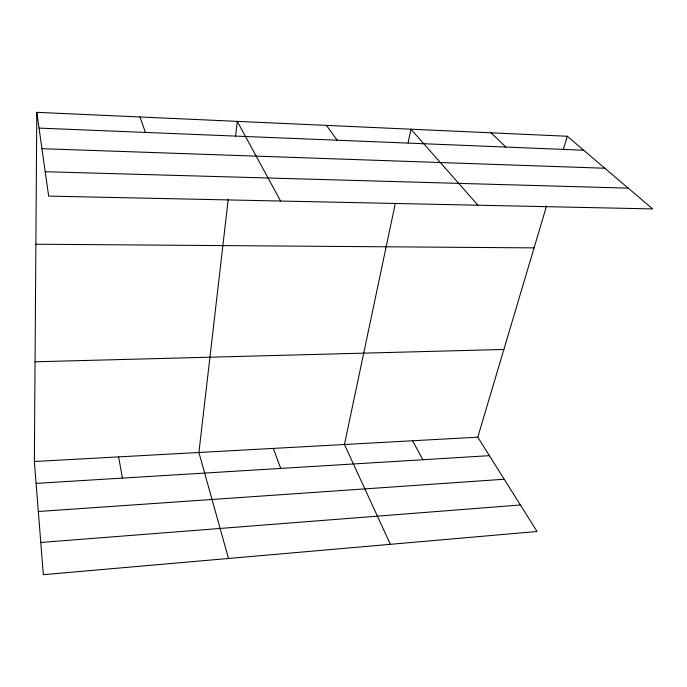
<?xml version="1.0" encoding="UTF-8"?>
<svg xmlns="http://www.w3.org/2000/svg" width="687" height="687" viewBox="0 0 687 687"><rect width="100%" height="100%" fill="white"/><g stroke="black" fill="none" stroke-linecap="round" stroke-linejoin="round"><path stroke-width="1.03" d="M546.509 206.066L477.783 437.19L537.071 531.489L43.333 574.676L34.35 461.509L36.806 112.325L567.264 136.258L652.65 208.917L48.657 196.113L36.806 112.325M228.23 199.316L198.904 452.484L228.513 558.479M235.555 136.12L237.264 121.367L280.579 201.033M395.317 203.378L344.436 444.498L390.362 544.319M408.104 142.819L410.972 129.208L477.92 205.207M563.297 149.62L567.264 136.258M40.773 542.472L520.403 504.979M38.317 511.506L504.224 479.243M36.085 483.382L489.402 455.661M34.35 461.509L477.783 437.19M35.054 361.8L503.872 349.46M35.879 244.22L534.074 247.878M45.205 171.724L628.244 188.144M41.95 148.684L604.861 168.246M39.039 128.108L583.692 150.23M491.128 132.823L505.847 147.07M326.471 125.395L337.119 140.217M412.535 440.762L422.891 459.732M273.297 448.405L280.734 468.422M139.993 116.979L145.412 132.428M118.611 456.889L122.458 478.1"/></g></svg>
